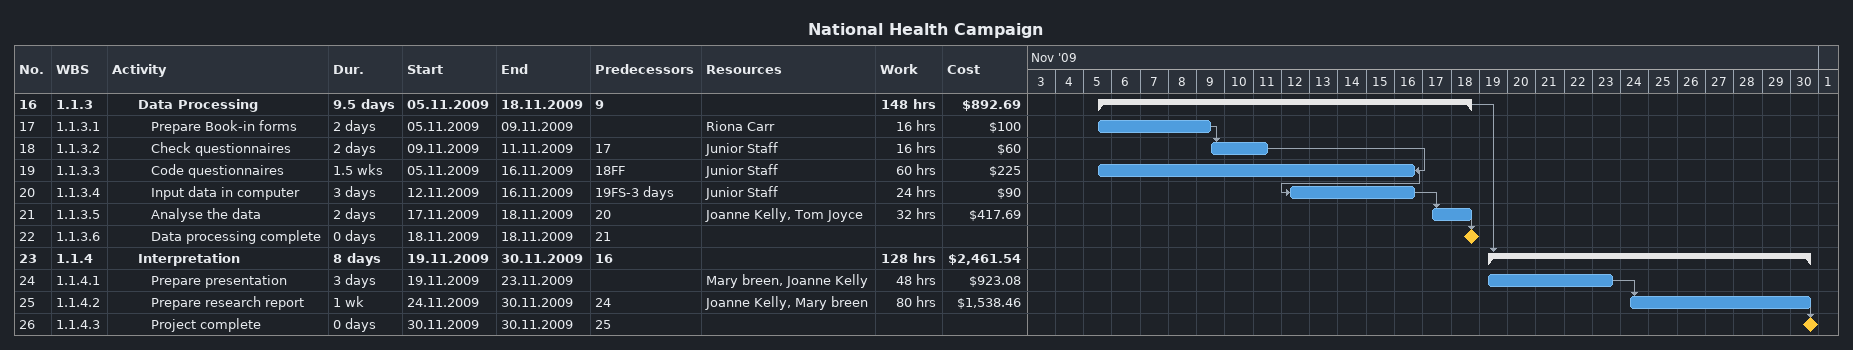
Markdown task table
National Health Campaign

| ID | WBS | Task | Duration | Start | Finish | Predecessors | Resources | Work (h) | Cost ($) |
|---|---|---|---|---|---|---|---|---|---|
| 16 | 1.1.3 | **Data Processing** | 9.5d | 2009-11-05 | 2009-11-18 | 9 |  | 148 | 892.69 |
| 17 | 1.1.3.1 | Prepare Book-in forms | 2d | 2009-11-05 | 2009-11-09 |  | Riona Carr | 16 | 100 |
| 18 | 1.1.3.2 | Check questionnaires | 2d | 2009-11-09 | 2009-11-11 | 17 | Junior Staff | 16 | 60 |
| 19 | 1.1.3.3 | Code questionnaires | 1.5w | 2009-11-05 | 2009-11-16 | 18FF | Junior Staff | 60 | 225 |
| 20 | 1.1.3.4 | Input data in computer | 3d | 2009-11-12 | 2009-11-16 | 19FS-3d | Junior Staff | 24 | 90 |
| 21 | 1.1.3.5 | Analyse the data | 2d | 2009-11-17 | 2009-11-18 | 20 | Joanne Kelly, Tom Joyce | 32 | 417.69 |
| 22 | 1.1.3.6 | Data processing complete | 0d | 2009-11-18 | 2009-11-18 | 21 |  |  |  |
| 23 | 1.1.4 | **Interpretation** | 8d | 2009-11-19 | 2009-11-30 | 16 |  | 128 | 2461.54 |
| 24 | 1.1.4.1 | Prepare presentation | 3d | 2009-11-19 | 2009-11-23 |  | Mary breen, Joanne Kelly | 48 | 923.08 |
| 25 | 1.1.4.2 | Prepare research report | 1w | 2009-11-24 | 2009-11-30 | 24 | Joanne Kelly, Mary breen | 80 | 1538.46 |
| 26 | 1.1.4.3 | Project complete | 0d | 2009-11-30 | 2009-11-30 | 25 |  |  |  |
